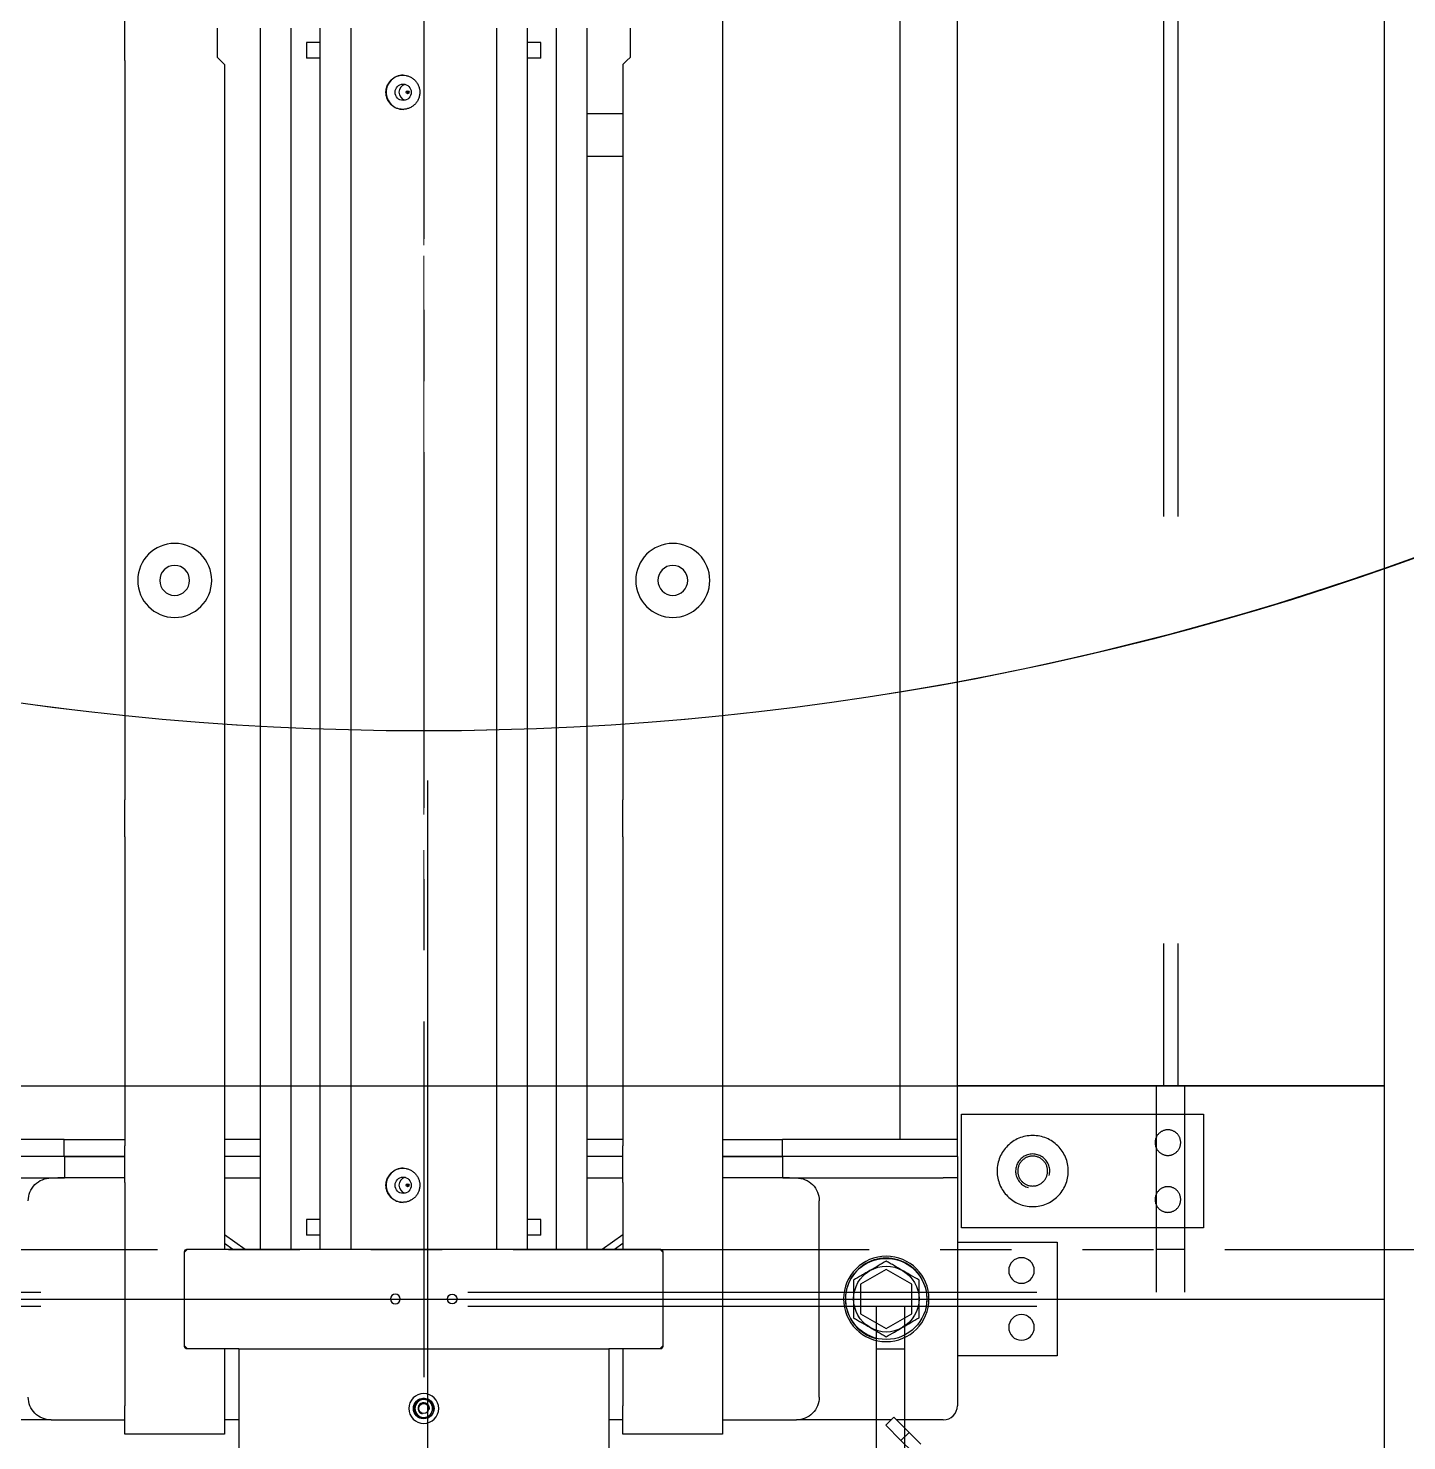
# Model space of a CAD drawing. Header units: millimetres. Extents: x 10462777 to 22643323, y 453826 to 1389191.
# Drawn here: x 11299063 to 11300032, y 594332 to 595325 of the extents above; entities that cross this region are included whole.
import ezdxf

# ---------------------------------------------------------------- set-up
doc = ezdxf.new("R2010")
doc.units = ezdxf.units.MM
doc.header["$LTSCALE"] = 200
doc.header["$MEASUREMENT"] = 0
for name, pattern in [('CENTER', [2, 1.25, -0.25, 0.25, -0.25]), ('CENTER2', [1.125, 0.75, -0.125, 0.125, -0.125]), ('DASHED', [3.5, 2, -1.5]), ('PHANTOM', [2.5, 1.25, -0.25, 0.25, -0.25, 0.25, -0.25])]:
    doc.linetypes.add(name, pattern=pattern)
doc.layers.get('0').update_dxf_attribs({"linetype": 'CONTINUOUS'})
for name, color, linetype in [('1', 1, 'CENTER'), ('2', 2, 'CONTINUOUS'), ('DV1_DEFAULT', 7, 'CONTINUOUS')]:
    doc.layers.add(name, color=color, linetype=linetype)
doc.layers.add('LAYOUT', color=8, linetype='CONTINUOUS', lineweight=25)
doc.layers.add('TOP$23', color=7, linetype='CONTINUOUS', true_color=0xffffff)

# ---------------------------------------------------------------- blocks, each defined once
blk = doc.blocks.new('r710ic')
at = {"layer": 'DV1_DEFAULT', "color": 1, "linetype": 'CENTER2', "lineweight": 0}
for p, q in [((274132.55, 104232.63), (269847.55, 104232.63)), ((269950.18, 104232.63), (274235.19, 104232.63))]:
    blk.add_line(p, q, dxfattribs=at)
at = {"layer": 'DV1_DEFAULT', "color": 7, "linetype": 'Continuous', "lineweight": 0}
blk.add_arc((272041.37, 104232.63), 2050.12, 156.20089, 202.89435, dxfattribs=at)
at = {"layer": 'LAYOUT', "color": 3}
blk.add_circle((272041.37, 104232.63), 2050.12, dxfattribs=at)
blk = doc.blocks.new('A$C7DA30AB0')
at = {"layer": 'LAYOUT', "color": 6, "linetype": 'PHANTOM'}
blk.add_circle((3030.45, 3025.99, 0), 2693.02, dxfattribs=at)

msp = doc.modelspace()

# ---------------------------------------------------------------- linework, layer by layer
at = {"ltscale": 10}
for p, q in [((11299343.66913, 594281.71124), (11299343.66913, 594796.21572)), ((11299018.66452, 594431.71124), (11299991.56045, 594431.71124))]:
    msp.add_line(p, q, dxfattribs=at)
at = {"layer": '1', "color": 23, "linetype": 'CENTER'}
msp.add_line((11299340.78353, 601826.84018, 0), (11299340.78353, 593861.87204, 0), dxfattribs=at)
at = {"layer": '2', "color": 252, "linetype": 'Continuous'}
for p, q in [((11299675.60803, 594543.85923, 0), (11299675.60803, 595716.86467, 0)), ((11299715.6086, 595401.88645, 0), (11299715.6086, 594543.85923, 0)), ((11299130.78055, 595301.99319, 0), (11299130.78055, 595336.19569, 0)), ((11299550.78652, 595336.19569, 0), (11299550.78652, 595301.99319, 0)), ((11299195.78147, 595304.24753, 0), (11299195.78147, 595324.74735, 0)), ((11299485.78559, 595324.74735, 0), (11299485.78559, 595304.24753, 0)), ((11299198.03582, 595301.99319, 0), (11299195.78147, 595304.24753, 0)), ((11299485.78559, 595304.24753, 0), (11299483.53125, 595301.99319, 0)), ((11299130.78055, 595301.99319, 0), (11299130.78055, 594782.48867, 0)), ((11299200.78154, 595299.24746, 0), (11299198.03582, 595301.99319, 0)), ((11299200.78154, 595299.24746, 0), (11299200.78154, 594782.48867, 0)), ((11299483.53125, 595301.99319, 0), (11299480.78552, 595299.24746, 0)), ((11299480.78552, 595299.24746, 0), (11299480.78552, 594782.48867, 0)), ((11299550.78652, 595301.99319, 0), (11299550.78652, 594782.48867, 0)), ((11299130.78055, 594756.6064, 0), (11299130.78055, 594782.48867, 0)), ((11299200.78154, 594782.48867, 0), (11299200.78154, 594756.6064, 0)), ((11299480.78552, 594756.6064, 0), (11299480.78552, 594782.48867, 0)), ((11299550.78652, 594782.48867, 0), (11299550.78652, 594756.6064, 0)), ((11299130.78055, 594756.6064, 0), (11299130.78055, 594539.45332, 0)), ((11299200.78154, 594756.6064, 0), (11299200.78154, 594539.45332, 0)), ((11299480.78552, 594756.6064, 0), (11299480.78552, 594539.45332, 0)), ((11299550.78652, 594756.6064, 0), (11299550.78652, 594539.45332, 0)), ((11299088.23091, 594543.85923, 0), (11299005.95967, 594543.85923, 0)), ((11299088.23091, 594531.85906, 0), (11299088.23091, 594543.85923, 0)), ((11299088.23091, 594543.85923, 0), (11299130.7796, 594543.85923, 0)), ((11299130.78055, 594513.57105, 0), (11299130.78055, 594539.45332, 0)), ((11299200.78154, 594539.45332, 0), (11299200.78154, 594513.57105, 0)), ((11299225.84512, 594543.85923, 0), (11299200.78381, 594543.85923, 0)), ((11299480.78422, 594543.85923, 0), (11299455.71698, 594543.85923, 0)), ((11299480.78552, 594513.57105, 0), (11299480.78552, 594539.45332, 0)), ((11299550.78652, 594539.45332, 0), (11299550.78652, 594513.57105, 0)), ((11299550.78734, 594543.85923, 0), (11299592.97563, 594543.85923, 0)), ((11299705.60845, 594543.85923, 0), (11299592.97563, 594543.85923, 0)), ((11299592.97563, 594531.85906, 0), (11299592.97563, 594543.85923, 0)), ((11299705.60845, 594543.85923, 0), (11299675.60803, 594543.85923, 0)), ((11299715.6086, 594543.85923, 0), (11299705.60845, 594543.85923, 0)), ((11299715.6086, 594543.85923, 0), (11299705.60845, 594543.85923, 0)), ((11299715.6086, 594543.85923, 0), (11299715.6086, 594531.85906, 0)), ((11299088.41117, 594531.85906, 0), (11298975.77835, 594531.85906, 0)), ((11299088.23091, 594531.85906, 0), (11299130.7796, 594531.85906, 0)), ((11299088.41117, 594531.85906, 0), (11299088.41117, 594516.85885, 0)), ((11299130.77969, 594531.85906, 0), (11299088.41117, 594531.85906, 0)), ((11299225.8476, 594531.85906, 0), (11299200.78629, 594531.85906, 0)), ((11299480.78077, 594531.85906, 0), (11299455.71947, 594531.85906, 0)), ((11299550.78734, 594531.85906, 0), (11299592.97563, 594531.85906, 0)), ((11299593.15589, 594531.85906, 0), (11299550.78738, 594531.85906, 0)), ((11299592.97563, 594531.85906, 0), (11299593.1569, 594531.85906, 0)), ((11299705.78872, 594531.85906, 0), (11299593.15589, 594531.85906, 0)), ((11299593.15589, 594516.85885, 0), (11299593.15589, 594531.85906, 0)), ((11299715.6086, 594531.85906, 0), (11299705.60845, 594531.85906, 0)), ((11299715.78886, 594531.85906, 0), (11299705.78872, 594531.85906, 0)), ((11299715.78886, 594531.85906, 0), (11299715.78886, 594516.85885, 0)), ((11298975.77835, 594516.85885, 0), (11299088.41117, 594516.85885, 0)), ((11299130.77956, 594516.85885, 0), (11299083.78095, 594516.85885, 0)), ((11299130.78055, 594513.57105, 0), (11299130.78055, 594356.73407, 0)), ((11299200.78154, 594516.85885, 0), (11299225.8444, 594516.85885, 0)), ((11299200.78154, 594513.57105, 0), (11299200.78154, 594466.83566, 0)), ((11299455.71642, 594516.85885, 0), (11299480.77927, 594516.85885, 0)), ((11299480.78552, 594513.57105, 0), (11299480.78552, 594466.83566, 0)), ((11299550.78652, 594513.57105, 0), (11299550.78652, 594356.73407, 0)), ((11299597.78611, 594516.85885, 0), (11299550.7875, 594516.85885, 0)), ((11299593.15589, 594516.85885, 0), (11299705.78872, 594516.85885, 0)), ((11299715.78886, 594516.85885, 0), (11299705.78872, 594516.85885, 0)), ((11299715.78886, 594516.85885, 0), (11299715.78886, 594356.85657, 0)), ((11299618.67293, 594362.85666, 0), (11299618.67293, 594500.85862, 0)), ((11299200.78121, 594470.94985, 0), (11299206.65649, 594466.83594, 0)), ((11299200.78144, 594477.05365, 0), (11299215.37332, 594466.83631, 0)), ((11299466.19375, 594466.83631, 0), (11299480.78563, 594477.05365, 0)), ((11299474.91058, 594466.83594, 0), (11299480.78586, 594470.94985, 0)), ((11299715.7887, 594471.85821, 0), (11299785.78985, 594471.85821, 0)), ((11299785.78985, 594471.85821, 0), (11299785.78985, 594391.85707, 0)), ((11299174.78118, 594466.83564, 0), (11299172.78115, 594464.83561, 0)), ((11299172.78115, 594464.83492, 0), (11299172.78115, 594465.14711, 0)), ((11299172.78115, 594398.87967, 0), (11299172.78115, 594464.83561, 0)), ((11299174.38117, 594466.74713, 0), (11299174.69302, 594466.74713, 0)), ((11299174.78118, 594466.83564, 0), (11299506.78589, 594466.83564, 0)), ((11299508.78592, 594464.83561, 0), (11299506.78589, 594466.83564, 0)), ((11299506.87404, 594466.74713, 0), (11299507.1859, 594466.74713, 0)), ((11299508.78592, 594465.14711, 0), (11299508.78592, 594464.83492, 0)), ((11299508.78592, 594464.83561, 0), (11299508.78592, 594398.87967, 0)), ((11299172.78115, 594398.32316, 0), (11299172.78115, 594398.87968, 0)), ((11299172.78115, 594398.87967, 0), (11299174.78118, 594396.87964, 0)), ((11299200.78154, 594396.72314, 0), (11299174.38117, 594396.72314, 0)), ((11299210.78294, 594396.87964, 0), (11299174.78118, 594396.87964, 0)), ((11299200.78154, 594396.72314, 0), (11299200.78154, 594356.73407, 0)), ((11299210.78169, 594396.87964, 0), (11299470.78538, 594396.87964, 0)), ((11299210.78169, 594396.87964, 0), (11299210.78169, 594326.87865, 0)), ((11299506.78589, 594396.87964, 0), (11299470.78413, 594396.87964, 0)), ((11299470.78538, 594396.87964, 0), (11299470.78538, 594326.87865, 0)), ((11299480.78552, 594396.72314, 0), (11299480.78552, 594356.73407, 0)), ((11299507.1859, 594396.72314, 0), (11299480.78552, 594396.72314, 0)), ((11299506.78589, 594396.87964, 0), (11299508.78592, 594398.87967, 0)), ((11299508.78592, 594398.87968, 0), (11299508.78592, 594398.32316, 0)), ((11299785.78985, 594391.85707, 0), (11299715.7887, 594391.85707, 0)), ((11299130.78055, 594336.73379, 0), (11299130.78055, 594356.73407, 0)), ((11299200.78154, 594356.73407, 0), (11299200.78154, 594336.73379, 0)), ((11299480.78552, 594336.73379, 0), (11299480.78552, 594356.73407, 0)), ((11299550.78652, 594356.73407, 0), (11299550.78652, 594336.73379, 0)), ((11299078.93794, 594346.85643, 0), (11299012.25605, 594346.85643, 0)), ((11299078.93344, 594346.85643, 0), (11299130.77956, 594346.85643, 0)), ((11299210.78169, 594346.85643, 0), (11299200.78154, 594346.85643, 0)), ((11299480.77927, 594346.85643, 0), (11299470.77913, 594346.85643, 0)), ((11299550.7875, 594346.85643, 0), (11299602.63363, 594346.85643, 0)), ((11299669.31101, 594346.85643, 0), (11299602.62913, 594346.85643, 0)), ((11299705.78872, 594346.85643, 0), (11299673.0295, 594346.85643, 0)), ((11299200.78154, 594336.73379, 0), (11299130.78055, 594336.73379, 0)), ((11299550.78652, 594336.73379, 0), (11299480.78552, 594336.73379, 0))]:
    msp.add_line(p, q, dxfattribs=at)
at = {"layer": '2', "color": 7, "linetype": 'Continuous'}
for p, q in [((11299225.8444, 595324.73138, 0), (11299225.8444, 594466.84007, 0)), ((11299247.71971, 594466.84007, 0), (11299247.71971, 595324.73138, 0)), ((11299267.845, 595324.73138, 0), (11299267.845, 594466.84007, 0)), ((11299289.72031, 594466.84007, 0), (11299289.72031, 595324.73138, 0)), ((11299391.84676, 595324.73138, 0), (11299391.84676, 594466.84007, 0)), ((11299413.72207, 594466.84007, 0), (11299413.72207, 595324.73138, 0)), ((11299433.84736, 595324.73138, 0), (11299433.84736, 594466.84007, 0)), ((11299455.72267, 594466.84007, 0), (11299455.72267, 595324.73138, 0))]:
    msp.add_line(p, q, dxfattribs=at)
at = {"layer": '2', "color": 60, "linetype": 'Continuous'}
for p, q in [((11299258.38893, 595314.74768, 0), (11299258.38893, 595303.74752, 0)), ((11299267.84497, 595314.74768, 0), (11299258.38893, 595314.74768, 0)), ((11299423.17814, 595314.74768, 0), (11299413.7221, 595314.74768, 0)), ((11299423.17814, 595303.74752, 0), (11299423.17814, 595314.74768, 0)), ((11299267.84497, 595303.74752, 0), (11299258.38893, 595303.74752, 0)), ((11299423.17814, 595303.74752, 0), (11299413.7221, 595303.74752, 0)), ((11299480.78494, 595264.69687, 0), (11299455.72326, 595264.69687, 0)), ((11299480.78494, 595234.69644, 0), (11299455.72326, 595234.69644, 0)), ((11299258.38893, 594487.73593, 0), (11299258.38893, 594476.73578, 0)), ((11299267.84497, 594487.73593, 0), (11299258.38893, 594487.73593, 0)), ((11299423.17814, 594487.73593, 0), (11299413.7221, 594487.73593, 0)), ((11299423.17814, 594476.73578, 0), (11299423.17814, 594487.73593, 0)), ((11299267.84497, 594476.73578, 0), (11299258.38893, 594476.73578, 0)), ((11299423.17814, 594476.73578, 0), (11299413.7221, 594476.73578, 0)), ((11299665.78815, 594452.64254, 0), (11299647.78789, 594442.25009, 0)), ((11299683.78841, 594442.25009, 0), (11299665.78815, 594452.64254, 0)), ((11299647.78789, 594442.25009, 0), (11299647.78789, 594421.46519, 0)), ((11299683.78841, 594421.46519, 0), (11299683.78841, 594442.25009, 0)), ((11299647.78789, 594421.46519, 0), (11299665.78815, 594411.07273, 0)), ((11299665.78815, 594411.07273, 0), (11299683.78841, 594421.46519, 0)), ((11299665.51821, 594343.05427, 0), (11299671.17515, 594348.71121, 0)), ((11299676.12496, 594332.44752, 0), (11299665.51821, 594343.05427, 0)), ((11299671.17515, 594348.71121, 0), (11299681.7819, 594338.10445, 0)), ((11299681.7819, 594338.10445, 0), (11299676.12496, 594332.44752, 0)), ((11299684.43359, 594324.1389, 0), (11299676.12496, 594332.44752, 0)), ((11299690.09052, 594329.79583, 0), (11299681.7819, 594338.10445, 0))]:
    msp.add_line(p, q, dxfattribs=at)
at = {"layer": '2', "color": 252, "linetype": 'Continuous', "extrusion": (0, 0, -1)}
for centre, radius in [((-11299165.78105, 594936.74231, 0), 26.00037), ((-11299515.78602, 594936.74231, 0), 26.00037), ((-11299165.78105, 594936.74231, 0), 10.50015), ((-11299515.78602, 594936.74231, 0), 10.50015), ((-11299665.78815, 594431.85764, 0), 30.00043), ((-11299760.7895, 594451.85792, 0), 9.00013), ((-11299320.78325, 594431.85764, 0), 3.40005), ((-11299760.7895, 594411.85736, 0), 9.00013), ((-11299340.78353, 594354.87905, 0), 10.50015), ((-11299340.78353, 594354.87905, 0), 6.25009)]:
    msp.add_circle(centre, radius, dxfattribs=at)
at = {"layer": '2', "color": 252, "linetype": 'Continuous'}
for centre, radius in [((11299665.78815, 594431.85764, 0), 28.5004), ((11299360.78382, 594431.85764, 0), 3.40005), ((11299340.78353, 594354.87905, 0), 7.25703), ((11299340.78353, 594354.87905, 0), 3.50005)]:
    msp.add_circle(centre, radius, dxfattribs=at)
at = {"layer": '2', "color": 252, "linetype": 'Continuous', "extrusion": (0, 0, -1)}
for centre, radius, start, end in [((-11299174.38117, 594465.14711, 0), 1.60002, 0, 90), ((-11299507.1859, 594465.14711, 0), 1.60002, 90, 180), ((-11299665.78815, 594431.85764, 0), 23.00033, 0, 60), ((-11299665.78815, 594431.85764, 0), 23.00033, 60, 120), ((-11299665.78815, 594431.85764, 0), 23.00033, 120, 180), ((-11299665.78815, 594431.85764, 0), 23.00033, 300, 0), ((-11299665.78815, 594431.85764, 0), 23.00033, 180, 240), ((-11299174.38117, 594398.32316, 0), 1.60002, 270, 0), ((-11299507.1859, 594398.32316, 0), 1.60002, 180, 270)]:
    msp.add_arc(centre, radius, start, end, dxfattribs=at)
at = {"layer": '2', "color": 252, "linetype": 'Continuous'}
for centre, radius, start, end in [((11299665.78815, 594431.85764, 0), 28.67341, 344.99999996, 255.00000008), ((11299665.78815, 594431.85764, 0), 23.00033, 240, 300), ((11299340.78353, 594354.87905, 0), 7.0001, 344.99999996, 255.00000008), ((11299340.78353, 594354.87905, 0), 4.00006, 344.99999996, 255.00000008), ((11299705.78872, 594356.85657, 0), 10.00014, 270, 0)]:
    msp.add_arc(centre, radius, start, end, dxfattribs=at)
at = {"layer": '2', "color": 60, "linetype": 'Continuous'}
for centre, major_axis, start_param, end_param in [((11299326.30933, 595279.74718, 0), (0, 12.00017), 0, 1.570796597), ((11299329.09283, 595279.74718, 0), (0, 5.75008), 0.247008612, 1.570797798), ((11299326.30933, 595279.74718, 0), (0, 12.00017), 1.570796765, 3.14159337), ((11299329.09283, 595279.74718, 0), (0, 5.75008), 1.570795189, 2.894681791), ((11299326.30933, 594511.73627, 0), (0, 12.00017), 0, 1.570796597), ((11299326.30933, 594511.73627, 0), (0, 12.00017), 1.570796765, 3.14159337), ((11299329.09283, 594511.73627, 0), (0, 5.75008), 0.247008612, 1.570797798), ((11299329.09283, 594511.73627, 0), (0, 5.75008), 1.570795189, 2.894681791)]:
    msp.add_ellipse(centre, major_axis=major_axis, ratio=0.990268069, start_param=start_param, end_param=end_param, dxfattribs=at)
for centre, major_axis in [((11299326.30933, 595279.74718, 0), (0, 5.75008)), ((11299329.49004, 595279.74718, 0), (0, 1.00001)), ((11299326.30933, 594511.73627, 0), (0, 5.75008)), ((11299329.49004, 594511.73627, 0), (0, 1.00001))]:
    msp.add_ellipse(centre, major_axis=major_axis, ratio=0.990268069, dxfattribs=at)
at = {"layer": '2', "color": 252, "linetype": 'Continuous', "extrusion": (0, 0, -1)}
for centre, major_axis, start_param, end_param in [((11299078.93344, 594500.85862, 0), (-16.0393, 0), 0, 1.570796327), ((11299602.63363, 594500.85862, 0), (-16.0393, 0), 1.570796327, 3.141592654), ((11299078.93344, 594362.85666, 0), (16.0393, 0), 1.570796327, 3.141592654), ((11299602.63363, 594362.85666, 0), (16.0393, 0), 0, 1.570796327)]:
    msp.add_ellipse(centre, major_axis=major_axis, ratio=0.99756405, start_param=start_param, end_param=end_param, dxfattribs=at)
at = {"layer": '2', "color": 60, "linetype": 'Continuous'}
for points, knots in [([(11299314.24243, 595279.74718, 0), (11299314.24243, 595278.95371, 0), (11299314.31835, 595278.17363, 0), (11299314.54145, 595277.02274, 0), (11299314.63417, 595276.64233, 0), (11299314.85715, 595275.88813, 0), (11299314.98801, 595275.51343, 0), (11299315.42891, 595274.42374, 0), (11299315.78872, 595273.73474, 0), (11299316.42688, 595272.75677, 0), (11299316.65711, 595272.43888, 0), (11299317.14745, 595271.82811, 0), (11299317.40559, 595271.5374, 0), (11299318.21788, 595270.70793, 0), (11299318.80956, 595270.21142, 0), (11299319.77498, 595269.55346, 0), (11299320.10937, 595269.34937, 0), (11299320.78975, 595268.97929, 0), (11299321.48523, 595268.64482, 0), (11299322.21065, 595268.3806, 0), (11299322.95134, 595268.15204, 0), (11299323.33146, 595268.05521, 0), (11299324.47854, 595267.82383, 0), (11299325.24877, 595267.74745, 0), (11299326.41226, 595267.7468, 0), (11299326.80146, 595267.76571, 0), (11299327.58267, 595267.84298, 0), (11299327.97163, 595267.90121, 0), (11299329.11858, 595268.13099, 0), (11299329.8631, 595268.35766, 0), (11299330.94929, 595268.80865, 0), (11299331.30795, 595268.97867, 0), (11299332.00089, 595269.34996, 0), (11299332.33632, 595269.55149, 0), (11299333.31014, 595270.20262, 0), (11299333.91663, 595270.69855, 0), (11299335.03871, 595271.81809, 0), (11299335.53614, 595272.42352, 0), (11299336.19026, 595273.39759, 0), (11299336.39285, 595273.73335, 0), (11299336.76632, 595274.42756, 0), (11299336.93744, 595274.78713, 0), (11299337.39154, 595275.87681, 0), (11299337.62011, 595276.62478, 0), (11299337.85222, 595277.77883, 0), (11299337.91114, 595278.17031, 0), (11299337.98966, 595278.9582, 0), (11299338.00905, 595279.35101, 0), (11299338.00949, 595280.52615, 0), (11299337.93333, 595281.30522, 0), (11299337.70174, 595282.46713, 0), (11299337.60469, 595282.85271, 0), (11299337.37551, 595283.60458, 0), (11299337.1105, 595284.34154, 0), (11299336.77502, 595285.04915, 0), (11299336.40388, 595285.74191, 0), (11299336.19922, 595286.08265, 0), (11299335.53998, 595287.06665, 0), (11299335.04269, 595287.67078, 0), (11299334.21259, 595288.50127, 0), (11299333.92176, 595288.76538, 0), (11299333.31101, 595289.26741, 0), (11299332.99363, 595289.50303, 0), (11299332.01742, 595290.15679, 0), (11299331.33035, 595290.52597, 0), (11299330.24515, 595290.97881, 0), (11299329.87222, 595291.11332, 0), (11299329.12209, 595291.34266, 0), (11299328.74403, 595291.4381, 0), (11299327.60109, 595291.66801, 0), (11299326.82756, 595291.74661, 0), (11299325.25647, 595291.74809, 0), (11299324.4846, 595291.67085, 0), (11299323.34821, 595291.44298, 0), (11299322.9729, 595291.34822, 0), (11299322.22935, 595291.12025, 0), (11299321.86015, 595290.98641, 0), (11299320.78707, 595290.53542, 0), (11299320.1096, 595290.16738, 0), (11299319.14916, 595289.51515, 0), (11299318.8372, 595289.27994, 0), (11299318.23799, 595288.77909, 0), (11299317.95295, 595288.51553, 0), (11299317.14007, 595287.68659, 0), (11299316.65404, 595287.08334, 0), (11299316.01033, 595286.10038, 0), (11299315.81069, 595285.76006, 0), (11299315.44876, 595285.06808, 0), (11299315.12173, 595284.36122, 0), (11299314.86341, 595283.62496, 0), (11299314.6399, 595282.87375, 0), (11299314.54524, 595282.48889, 0), (11299314.31835, 595281.32523, 0), (11299314.24243, 595280.54065, 0), (11299314.24243, 595279.74718, 0)], [0, 0, 0, 0, 0.03125, 0.03125, 0.046875, 0.046875, 0.0625, 0.0625, 0.09375, 0.09375, 0.109375, 0.109375, 0.125, 0.125, 0.15625, 0.15625, 0.171875, 0.171875, 0.1875, 0.203125, 0.203125, 0.21875, 0.21875, 0.25, 0.25, 0.265625, 0.265625, 0.28125, 0.28125, 0.3125, 0.3125, 0.328125, 0.328125, 0.34375, 0.34375, 0.375, 0.375, 0.40625, 0.40625, 0.421875, 0.421875, 0.4375, 0.4375, 0.46875, 0.46875, 0.484375, 0.484375, 0.5, 0.5, 0.53125, 0.53125, 0.546875, 0.546875, 0.5625, 0.578125, 0.578125, 0.59375, 0.59375, 0.625, 0.625, 0.640625, 0.640625, 0.65625, 0.65625, 0.6875, 0.6875, 0.703125, 0.703125, 0.71875, 0.71875, 0.75, 0.75, 0.78125, 0.78125, 0.796875, 0.796875, 0.8125, 0.8125, 0.84375, 0.84375, 0.859375, 0.859375, 0.875, 0.875, 0.90625, 0.90625, 0.921875, 0.921875, 0.9375, 0.953125, 0.953125, 0.96875, 0.96875, 1, 1, 1, 1]), ([(11299329.59764, 595279.99789, 0), (11299329.6091, 595280.04287, 0), (11299329.62364, 595280.08704, 0), (11299329.69057, 595280.25124, 0), (11299329.76364, 595280.36214, 0), (11299329.90246, 595280.50305, 0), (11299329.95573, 595280.54679, 0), (11299330.01281, 595280.58457, 0)], [0, 0, 0, 0, 0.188883633, 0.188883633, 0.719811112, 0.719811112, 1, 1, 1, 1]), ([(11299330.00544, 595278.91472, 0), (11299329.95114, 595278.95137, 0), (11299329.90038, 595278.99342, 0), (11299329.76365, 595279.13222, 0), (11299329.69057, 595279.24315, 0), (11299329.62691, 595279.39932, 0), (11299329.61461, 595279.43513, 0), (11299329.60434, 595279.47151, 0)], [0, 0, 0, 0, 0.281369087, 0.281369087, 0.838552971, 0.838552971, 1, 1, 1, 1]), ([(11299314.24243, 594511.73627, 0), (11299314.24243, 594510.9428, 0), (11299314.31835, 594510.16272, 0), (11299314.54145, 594509.01183, 0), (11299314.63417, 594508.63143, 0), (11299314.85715, 594507.87722, 0), (11299314.98801, 594507.50252, 0), (11299315.42891, 594506.41283, 0), (11299315.78872, 594505.72383, 0), (11299316.42688, 594504.74586, 0), (11299316.65711, 594504.42797, 0), (11299317.14745, 594503.8172, 0), (11299317.40559, 594503.52649, 0), (11299318.21788, 594502.69702, 0), (11299318.80956, 594502.20051, 0), (11299319.77498, 594501.54255, 0), (11299320.10937, 594501.33846, 0), (11299320.78975, 594500.96838, 0), (11299321.48523, 594500.63391, 0), (11299322.21065, 594500.36969, 0), (11299322.95134, 594500.14113, 0), (11299323.33146, 594500.0443, 0), (11299324.47854, 594499.81292, 0), (11299325.24877, 594499.73654, 0), (11299326.41226, 594499.73589, 0), (11299326.80146, 594499.7548, 0), (11299327.58267, 594499.83207, 0), (11299327.97163, 594499.8903, 0), (11299329.11858, 594500.12008, 0), (11299329.8631, 594500.34675, 0), (11299330.94929, 594500.79774, 0), (11299331.30795, 594500.96776, 0), (11299332.00089, 594501.33906, 0), (11299332.33632, 594501.54058, 0), (11299333.31014, 594502.19171, 0), (11299333.91663, 594502.68764, 0), (11299335.03871, 594503.80718, 0), (11299335.53614, 594504.41261, 0), (11299336.19026, 594505.38668, 0), (11299336.39285, 594505.72244, 0), (11299336.76632, 594506.41665, 0), (11299336.93744, 594506.77622, 0), (11299337.39154, 594507.8659, 0), (11299337.62011, 594508.61387, 0), (11299337.85222, 594509.76792, 0), (11299337.91114, 594510.1594, 0), (11299337.98966, 594510.94729, 0), (11299338.00905, 594511.3401, 0), (11299338.00949, 594512.51524, 0), (11299337.93333, 594513.29431, 0), (11299337.70174, 594514.45622, 0), (11299337.60469, 594514.8418, 0), (11299337.37551, 594515.59367, 0), (11299337.1105, 594516.33063, 0), (11299336.77502, 594517.03824, 0), (11299336.40388, 594517.731, 0), (11299336.19922, 594518.07174, 0), (11299335.53998, 594519.05574, 0), (11299335.04269, 594519.65987, 0), (11299334.21259, 594520.49036, 0), (11299333.92176, 594520.75447, 0), (11299333.31101, 594521.2565, 0), (11299332.99363, 594521.49212, 0), (11299332.01742, 594522.14588, 0), (11299331.33035, 594522.51506, 0), (11299330.24515, 594522.9679, 0), (11299329.87222, 594523.10241, 0), (11299329.12209, 594523.33175, 0), (11299328.74403, 594523.42719, 0), (11299327.60109, 594523.6571, 0), (11299326.82756, 594523.7357, 0), (11299325.25647, 594523.73718, 0), (11299324.4846, 594523.65994, 0), (11299323.34821, 594523.43207, 0), (11299322.9729, 594523.33731, 0), (11299322.22935, 594523.10935, 0), (11299321.86015, 594522.97551, 0), (11299320.78707, 594522.52451, 0), (11299320.1096, 594522.15647, 0), (11299319.14916, 594521.50425, 0), (11299318.8372, 594521.26903, 0), (11299318.23799, 594520.76818, 0), (11299317.95295, 594520.50462, 0), (11299317.14007, 594519.67568, 0), (11299316.65404, 594519.07243, 0), (11299316.01033, 594518.08948, 0), (11299315.81069, 594517.74915, 0), (11299315.44876, 594517.05717, 0), (11299315.12173, 594516.35031, 0), (11299314.86341, 594515.61405, 0), (11299314.6399, 594514.86284, 0), (11299314.54524, 594514.47798, 0), (11299314.31835, 594513.31432, 0), (11299314.24243, 594512.52974, 0), (11299314.24243, 594511.73627, 0)], [0, 0, 0, 0, 0.03125, 0.03125, 0.046875, 0.046875, 0.0625, 0.0625, 0.09375, 0.09375, 0.109375, 0.109375, 0.125, 0.125, 0.15625, 0.15625, 0.171875, 0.171875, 0.1875, 0.203125, 0.203125, 0.21875, 0.21875, 0.25, 0.25, 0.265625, 0.265625, 0.28125, 0.28125, 0.3125, 0.3125, 0.328125, 0.328125, 0.34375, 0.34375, 0.375, 0.375, 0.40625, 0.40625, 0.421875, 0.421875, 0.4375, 0.4375, 0.46875, 0.46875, 0.484375, 0.484375, 0.5, 0.5, 0.53125, 0.53125, 0.546875, 0.546875, 0.5625, 0.578125, 0.578125, 0.59375, 0.59375, 0.625, 0.625, 0.640625, 0.640625, 0.65625, 0.65625, 0.6875, 0.6875, 0.703125, 0.703125, 0.71875, 0.71875, 0.75, 0.75, 0.78125, 0.78125, 0.796875, 0.796875, 0.8125, 0.8125, 0.84375, 0.84375, 0.859375, 0.859375, 0.875, 0.875, 0.90625, 0.90625, 0.921875, 0.921875, 0.9375, 0.953125, 0.953125, 0.96875, 0.96875, 1, 1, 1, 1]), ([(11299329.59764, 594511.98698, 0), (11299329.6091, 594512.03196, 0), (11299329.62364, 594512.07613, 0), (11299329.69057, 594512.24033, 0), (11299329.76364, 594512.35123, 0), (11299329.90246, 594512.49215, 0), (11299329.95573, 594512.53588, 0), (11299330.01281, 594512.57366, 0)], [0, 0, 0, 0, 0.188883633, 0.188883633, 0.719811112, 0.719811112, 1, 1, 1, 1]), ([(11299330.00544, 594510.90381, 0), (11299329.95114, 594510.94046, 0), (11299329.90038, 594510.98251, 0), (11299329.76365, 594511.12131, 0), (11299329.69057, 594511.23224, 0), (11299329.62691, 594511.38841, 0), (11299329.61461, 594511.42422, 0), (11299329.60434, 594511.4606, 0)], [0, 0, 0, 0, 0.281369087, 0.281369087, 0.838552971, 0.838552971, 1, 1, 1, 1])]:
    msp.add_open_spline(points, degree=3, knots=knots, dxfattribs=at)
for points, degree in [([(11299329.62475, 595279.47396, 0), (11299329.5616, 595279.60036, 0), (11299329.57601, 595279.74821, 0)], 2), ([(11299329.57601, 595279.74821, 0), (11299329.62335, 595279.99689, 0)], 1), ([(11299329.62475, 594511.46305, 0), (11299329.5616, 594511.58945, 0), (11299329.57601, 594511.7373, 0)], 2), ([(11299329.57601, 594511.7373, 0), (11299329.62335, 594511.98598, 0)], 1)]:
    msp.add_open_spline(points, degree=degree, dxfattribs=at)
at = {"layer": '2', "color": 252, "linetype": 'Continuous'}
for points, knots in [([(11299654.28799, 594451.77651, 0), (11299653.8, 594451.49477, 0), (11299653.30957, 594451.21161, 0), (11299652.33327, 594450.64795, 0), (11299651.84681, 594450.36709, 0), (11299650.39229, 594449.52733, 0), (11299649.4291, 594448.97123, 0), (11299646.55664, 594447.31281, 0), (11299644.6644, 594446.22033, 0), (11299642.78782, 594445.13688, 0)], [0, 0, 0, 0, 0.125, 0.125, 0.25, 0.25, 0.5, 0.5, 1, 1, 1, 1]), ([(11299665.78815, 594458.41613, 0), (11299663.90687, 594457.32997, 0), (11299662.01185, 594456.23588, 0), (11299658.1822, 594454.02483, 0), (11299656.24727, 594452.9077, 0), (11299654.28799, 594451.77651, 0)], [0, 0, 0, 0, 0.5, 0.5, 1, 1, 1, 1]), ([(11299677.28831, 594451.77651, 0), (11299675.34351, 594452.89934, 0), (11299673.41275, 594454.01406, 0), (11299670.5345, 594455.67582, 0), (11299669.57803, 594456.22804, 0), (11299667.67011, 594457.32958, 0), (11299666.72408, 594457.87577, 0), (11299665.78815, 594458.41613, 0)], [0, 0, 0, 0, 0.5, 0.5, 0.75, 0.75, 1, 1, 1, 1]), ([(11299688.78848, 594445.13688, 0), (11299686.92863, 594446.21067, 0), (11299685.04497, 594447.2982, 0), (11299682.1658, 594448.96049, 0), (11299681.19708, 594449.51978, 0), (11299679.2387, 594450.65045, 0), (11299678.26139, 594451.2147, 0), (11299677.28831, 594451.77651, 0)], [0, 0, 0, 0, 0.5, 0.5, 0.75, 0.75, 1, 1, 1, 1]), ([(11299642.78782, 594445.13688, 0), (11299642.78782, 594442.96457, 0), (11299642.78782, 594440.77639, 0), (11299642.78782, 594436.35429, 0), (11299642.78782, 594434.12003, 0), (11299642.78782, 594431.85764, 0)], [0, 0, 0, 0, 0.5, 0.5, 1, 1, 1, 1]), ([(11299688.78848, 594431.85764, 0), (11299688.78848, 594432.42112, 0), (11299688.78848, 594432.98742, 0), (11299688.78848, 594434.11476, 0), (11299688.78848, 594434.67647, 0), (11299688.78848, 594436.356, 0), (11299688.78848, 594437.4682, 0), (11299688.78848, 594440.78503, 0), (11299688.78848, 594442.97, 0), (11299688.78848, 594445.13688, 0)], [0, 0, 0, 0, 0.125, 0.125, 0.25, 0.25, 0.5, 0.5, 1, 1, 1, 1]), ([(11299642.78782, 594431.85764, 0), (11299642.78782, 594431.29416, 0), (11299642.78782, 594430.72786, 0), (11299642.78782, 594429.60052, 0), (11299642.78782, 594429.03881, 0), (11299642.78782, 594427.35928, 0), (11299642.78782, 594426.24708, 0), (11299642.78782, 594422.93024, 0), (11299642.78782, 594420.74528, 0), (11299642.78782, 594418.57839, 0)], [0, 0, 0, 0, 0.125, 0.125, 0.25, 0.25, 0.5, 0.5, 1, 1, 1, 1]), ([(11299688.78848, 594418.57839, 0), (11299688.78848, 594420.75071, 0), (11299688.78848, 594422.93888, 0), (11299688.78848, 594427.36099, 0), (11299688.78848, 594429.59525, 0), (11299688.78848, 594431.85764, 0)], [0, 0, 0, 0, 0.5, 0.5, 1, 1, 1, 1]), ([(11299642.78782, 594418.57839, 0), (11299643.72375, 594418.03804, 0), (11299644.66978, 594417.49185, 0), (11299646.5777, 594416.39031, 0), (11299647.53418, 594415.83809, 0), (11299650.41242, 594414.17633, 0), (11299652.34318, 594413.0616, 0), (11299654.28799, 594411.93877, 0)], [0, 0, 0, 0, 0.25, 0.25, 0.5, 0.5, 1, 1, 1, 1]), ([(11299654.28799, 594411.93877, 0), (11299655.26106, 594411.37697, 0), (11299656.23837, 594410.81271, 0), (11299658.19675, 594409.68204, 0), (11299659.16547, 594409.12275, 0), (11299662.04465, 594407.46046, 0), (11299663.9283, 594406.37293, 0), (11299665.78815, 594405.29915, 0)], [0, 0, 0, 0, 0.25, 0.25, 0.5, 0.5, 1, 1, 1, 1]), ([(11299665.78815, 594405.29915, 0), (11299667.66943, 594406.38531, 0), (11299669.56444, 594407.47939, 0), (11299673.3941, 594409.69045, 0), (11299675.32903, 594410.80758, 0), (11299677.28831, 594411.93877, 0)], [0, 0, 0, 0, 0.5, 0.5, 1, 1, 1, 1]), ([(11299677.28831, 594411.93877, 0), (11299677.7763, 594412.22051, 0), (11299678.26673, 594412.50366, 0), (11299679.24303, 594413.06733, 0), (11299679.72949, 594413.34819, 0), (11299681.18401, 594414.18795, 0), (11299682.1472, 594414.74405, 0), (11299685.01966, 594416.40247, 0), (11299686.9119, 594417.49495, 0), (11299688.78848, 594418.57839, 0)], [0, 0, 0, 0, 0.125, 0.125, 0.25, 0.25, 0.5, 0.5, 1, 1, 1, 1])]:
    msp.add_open_spline(points, degree=3, knots=knots, dxfattribs=at)
at = {"layer": 'TOP$23', "linetype": 'DASHED'}
for p, q in [((11299860.66913, 600981.71124), (11299860.66913, 594581.71124)), ((11299870.66913, 600981.71124), (11299870.66913, 594581.71124)), ((11299855.66913, 594466.71124), (11299855.66913, 594581.71124)), ((11299875.66913, 594466.71124), (11299875.66913, 594581.71124)), ((11299875.66913, 594466.71124), (11299855.66913, 594466.71124)), ((11299855.66913, 594436.71124), (11299855.66913, 594466.71124)), ((11299875.66913, 594436.71124), (11299875.66913, 594466.71124)), ((11298671.66913, 594436.71124), (11300015.66913, 594436.71124)), ((11298671.66913, 594426.71124), (11300015.66913, 594426.71124)), ((11299658.66913, 594426.71124), (11299658.66913, 594396.71124)), ((11299678.66913, 594426.71124), (11299678.66913, 594396.71124)), ((11299658.66913, 594396.71124), (11299678.66913, 594396.71124)), ((11299658.66913, 594396.71124), (11299658.66913, 594281.71124)), ((11299678.66913, 594396.71124), (11299678.66913, 594281.71124))]:
    msp.add_line(p, q, dxfattribs=at)
at = {"layer": 'TOP$23', "linetype": 'Continuous'}
for p, q in [((11299715.66913, 596841.71124), (11299715.66913, 594581.71124)), ((11300015.66913, 596611.71124), (11300015.66913, 594581.71124)), ((11298671.66913, 594581.71124), (11300015.66913, 594581.71124)), ((11300015.66913, 594581.71124), (11299715.66913, 594581.71124)), ((11300015.66913, 594581.71124), (11300015.66913, 594281.71124)), ((11298671.66913, 594431.71124), (11300015.66913, 594431.71124))]:
    msp.add_line(p, q, dxfattribs=at)
at = {"layer": 'TOP$23', "linetype": 'PHANTOM'}
for p, q in [((11299718.66913, 594481.71124), (11299718.66913, 594561.71124)), ((11299718.66913, 594561.71124), (11299888.66913, 594561.71124)), ((11299888.66913, 594561.71124), (11299888.66913, 594481.71124)), ((11299888.66913, 594481.71124), (11299718.66913, 594481.71124))]:
    msp.add_line(p, q, dxfattribs=at)
at = {"layer": 'TOP$23', "color": 155, "linetype": 'PHANTOM'}
msp.add_line((11298403.66913, 594466.71124), (11300283.66913, 594466.71124), dxfattribs=at)
at = {"layer": 'TOP$23', "linetype": 'PHANTOM', "extrusion": (0, 0, -1)}
for centre, radius in [((-11299863.66913, 594541.71124), 9), ((-11299768.66913, 594521.71124), 25), ((-11299768.66913, 594521.71124), 10.5), ((-11299863.66913, 594501.71124), 9)]:
    msp.add_circle(centre, radius, dxfattribs=at)
at = {"layer": 'TOP$23', "linetype": 'DASHED'}
msp.add_arc((11299768.66913, 594521.71124), 12, 344.99999993, 254.99999998, dxfattribs=at)

# ---------------------------------------------------------------- block references
at = {"ltscale": 10, "rotation": 180}
msp.add_blockref('A$C7DA30AB0', (11304764.24811, 600747.76955, 0), dxfattribs=at)
at = {"layer": 'LAYOUT', "color": 2, "rotation": 89.99999999999999}
msp.add_blockref('r710ic', (11403573.40786, 324839.74027, 0), dxfattribs=at)

doc.saveas('drawing.dxf')
